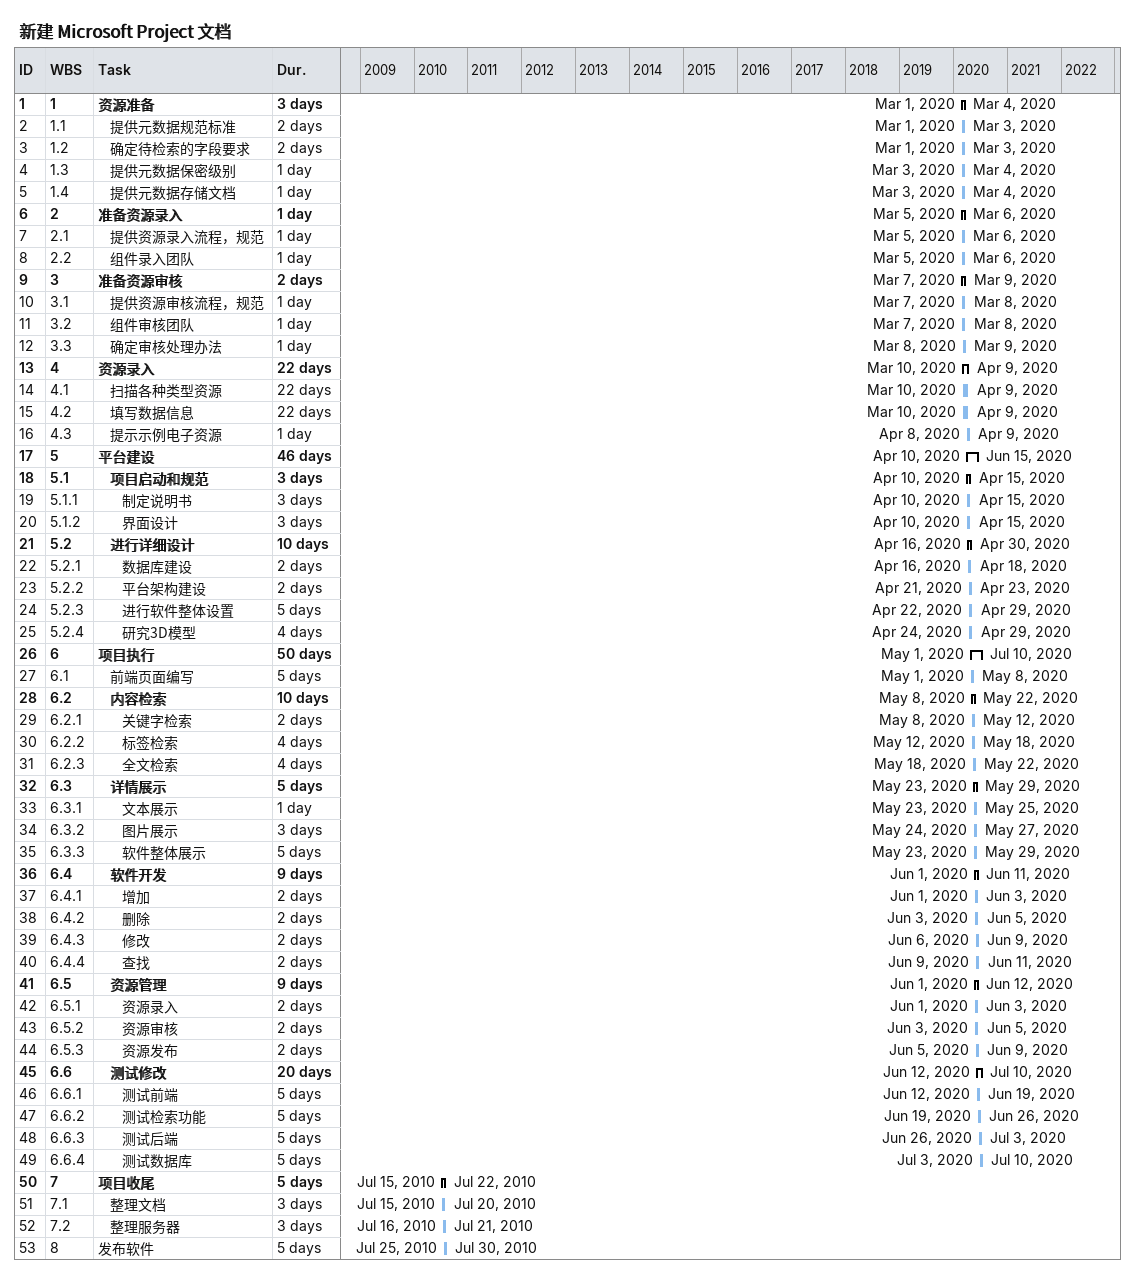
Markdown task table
新建 Microsoft Project 文档

| ID | WBS | Task | Duration | Start | Finish |
|---|---|---|---|---|---|
| 1 | 1 | **资源准备** | 3d | 2020-03-01 | 2020-03-04 |
| 2 | 1.1 | 提供元数据规范标准 | 2d | 2020-03-01 | 2020-03-03 |
| 3 | 1.2 | 确定待检索的字段要求 | 2d | 2020-03-01 | 2020-03-03 |
| 4 | 1.3 | 提供元数据保密级别 | 1d | 2020-03-03 | 2020-03-04 |
| 5 | 1.4 | 提供元数据存储文档 | 1d | 2020-03-03 | 2020-03-04 |
| 6 | 2 | **准备资源录入** | 1d | 2020-03-05 | 2020-03-06 |
| 7 | 2.1 | 提供资源录入流程，规范 | 1d | 2020-03-05 | 2020-03-06 |
| 8 | 2.2 | 组件录入团队 | 1d | 2020-03-05 | 2020-03-06 |
| 9 | 3 | **准备资源审核** | 2d | 2020-03-07 | 2020-03-09 |
| 10 | 3.1 | 提供资源审核流程，规范 | 1d | 2020-03-07 | 2020-03-08 |
| 11 | 3.2 | 组件审核团队 | 1d | 2020-03-07 | 2020-03-08 |
| 12 | 3.3 | 确定审核处理办法 | 1d | 2020-03-08 | 2020-03-09 |
| 13 | 4 | **资源录入** | 22d | 2020-03-10 | 2020-04-09 |
| 14 | 4.1 | 扫描各种类型资源 | 22d | 2020-03-10 | 2020-04-09 |
| 15 | 4.2 | 填写数据信息 | 22d | 2020-03-10 | 2020-04-09 |
| 16 | 4.3 | 提示示例电子资源 | 1d | 2020-04-08 | 2020-04-09 |
| 17 | 5 | **平台建设** | 46d | 2020-04-10 | 2020-06-15 |
| 18 | 5.1 | **项目启动和规范** | 3d | 2020-04-10 | 2020-04-15 |
| 19 | 5.1.1 | 制定说明书 | 3d | 2020-04-10 | 2020-04-15 |
| 20 | 5.1.2 | 界面设计 | 3d | 2020-04-10 | 2020-04-15 |
| 21 | 5.2 | **进行详细设计** | 10d | 2020-04-16 | 2020-04-30 |
| 22 | 5.2.1 | 数据库建设 | 2d | 2020-04-16 | 2020-04-18 |
| 23 | 5.2.2 | 平台架构建设 | 2d | 2020-04-21 | 2020-04-23 |
| 24 | 5.2.3 | 进行软件整体设置 | 5d | 2020-04-22 | 2020-04-29 |
| 25 | 5.2.4 | 研究3D模型 | 4d | 2020-04-24 | 2020-04-29 |
| 26 | 6 | **项目执行** | 50d | 2020-05-01 | 2020-07-10 |
| 27 | 6.1 | 前端页面编写 | 5d | 2020-05-01 | 2020-05-08 |
| 28 | 6.2 | **内容检索** | 10d | 2020-05-08 | 2020-05-22 |
| 29 | 6.2.1 | 关键字检索 | 2d | 2020-05-08 | 2020-05-12 |
| 30 | 6.2.2 | 标签检索 | 4d | 2020-05-12 | 2020-05-18 |
| 31 | 6.2.3 | 全文检索 | 4d | 2020-05-18 | 2020-05-22 |
| 32 | 6.3 | **详情展示** | 5d | 2020-05-23 | 2020-05-29 |
| 33 | 6.3.1 | 文本展示 | 1d | 2020-05-23 | 2020-05-25 |
| 34 | 6.3.2 | 图片展示 | 3d | 2020-05-24 | 2020-05-27 |
| 35 | 6.3.3 | 软件整体展示 | 5d | 2020-05-23 | 2020-05-29 |
| 36 | 6.4 | **软件开发** | 9d | 2020-06-01 | 2020-06-11 |
| 37 | 6.4.1 | 增加 | 2d | 2020-06-01 | 2020-06-03 |
| 38 | 6.4.2 | 删除 | 2d | 2020-06-03 | 2020-06-05 |
| 39 | 6.4.3 | 修改 | 2d | 2020-06-06 | 2020-06-09 |
| 40 | 6.4.4 | 查找 | 2d | 2020-06-09 | 2020-06-11 |
| 41 | 6.5 | **资源管理** | 9d | 2020-06-01 | 2020-06-12 |
| 42 | 6.5.1 | 资源录入 | 2d | 2020-06-01 | 2020-06-03 |
| 43 | 6.5.2 | 资源审核 | 2d | 2020-06-03 | 2020-06-05 |
| 44 | 6.5.3 | 资源发布 | 2d | 2020-06-05 | 2020-06-09 |
| 45 | 6.6 | **测试修改** | 20d | 2020-06-12 | 2020-07-10 |
| 46 | 6.6.1 | 测试前端 | 5d | 2020-06-12 | 2020-06-19 |
| 47 | 6.6.2 | 测试检索功能 | 5d | 2020-06-19 | 2020-06-26 |
| 48 | 6.6.3 | 测试后端 | 5d | 2020-06-26 | 2020-07-03 |
| 49 | 6.6.4 | 测试数据库 | 5d | 2020-07-03 | 2020-07-10 |
| 50 | 7 | **项目收尾** | 5d | 2010-07-15 | 2010-07-22 |
| 51 | 7.1 | 整理文档 | 3d | 2010-07-15 | 2010-07-20 |
| 52 | 7.2 | 整理服务器 | 3d | 2010-07-16 | 2010-07-21 |
| 53 | 8 | 发布软件 | 5d | 2010-07-25 | 2010-07-30 |
